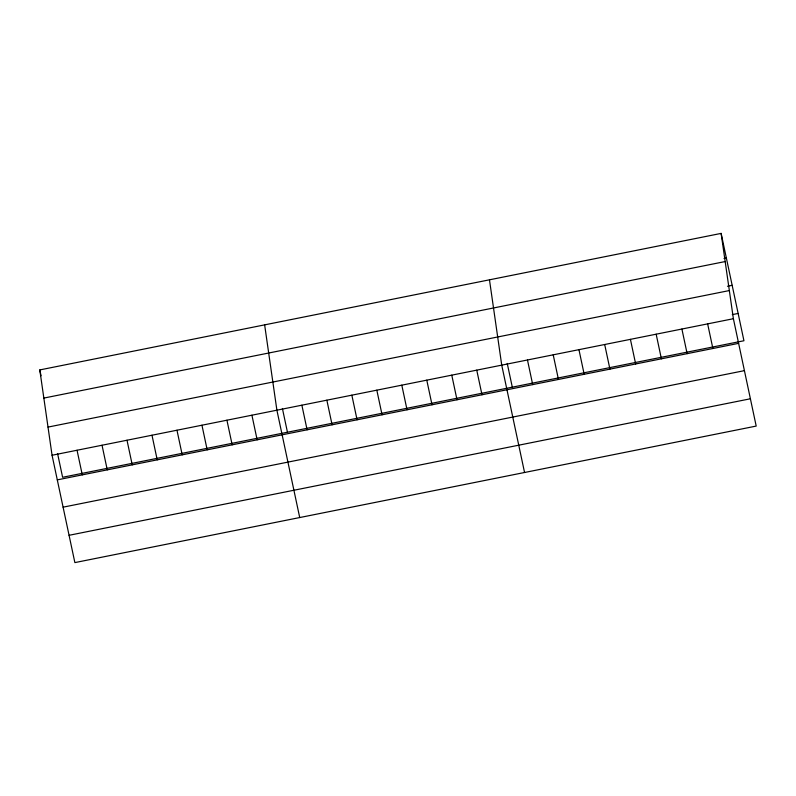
<?xml version="1.0" encoding="UTF-8"?>
<svg xmlns="http://www.w3.org/2000/svg" width="796" height="796" viewBox="0 0 796 796"><rect width="100%" height="100%" fill="white"/><g stroke="black" fill="none" stroke-linecap="round" stroke-linejoin="round"><path stroke-width="1.19" d="M721.126 233.397L733.385 318.718L756.2 426.079L74.874 562.603L52.058 455.252L39.8 369.921L721.126 233.397L743.942 340.748L62.615 477.282L57.571 453.541M724.012 258.491L726.36 258.013M43.85 398.08L725.166 261.556M727.474 286.262L732.161 285.316M48.009 427.094L729.335 290.56M732.29 314.619L738.141 313.445M52.058 455.252L733.385 318.718M57.292 479.879L738.618 343.345M63.093 507.171L744.419 370.647M69.073 535.3L750.399 398.776M707.644 323.882L712.878 348.499M681.903 329.037L687.137 353.663M656.163 334.191L661.396 358.817M630.422 339.355L635.656 363.981M604.691 344.509L609.925 369.135M578.951 349.673L584.184 374.289M553.21 354.827L558.444 379.453M527.469 359.981L532.703 384.607M507.241 363.434L512.296 387.164M524.554 472.496L501.729 365.145L489.47 279.814M476.754 370.15L481.988 394.776M451.77 375.155L457.004 399.781M426.785 380.16L432.019 404.786M401.801 385.165L407.035 409.791M376.826 390.169L382.06 414.796M351.842 395.174L357.076 419.8M326.858 400.189L332.091 424.805M301.873 405.194L307.107 429.81M282.411 408.487L287.455 432.228M299.714 517.549L276.899 410.199L264.64 324.868M251.914 415.204L257.148 439.83M226.93 420.208L232.163 444.835M201.945 425.213L207.179 449.84M176.971 430.218L182.204 454.844M151.986 435.223L157.22 459.849M127.002 440.228L132.236 464.854M102.027 445.243L107.261 469.859M77.043 450.247L82.277 474.864M39.8 369.921L41.044 375.782"/></g></svg>
